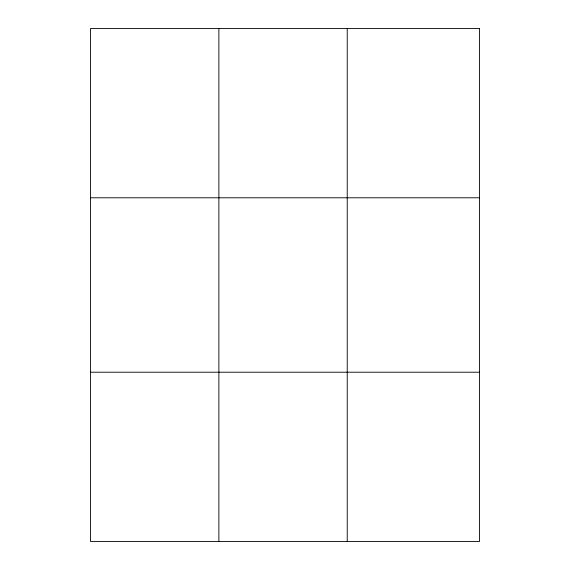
<?xml version="1.0" encoding="UTF-8"?>
<svg xmlns="http://www.w3.org/2000/svg" width="570" height="570" viewBox="0 0 570 570"><rect width="100%" height="100%" fill="white"/><g stroke="black" fill="none" stroke-linecap="round" stroke-linejoin="round"><path stroke-width="0.85" d="M218.88 541.5L218.88 28.5M347.23 541.5L347.23 28.5M90.523 197.79L479.477 197.79M90.523 372.21L479.477 372.21M479.477 28.5L479.477 541.5L90.523 541.5L90.523 28.5L479.477 28.5"/></g></svg>
